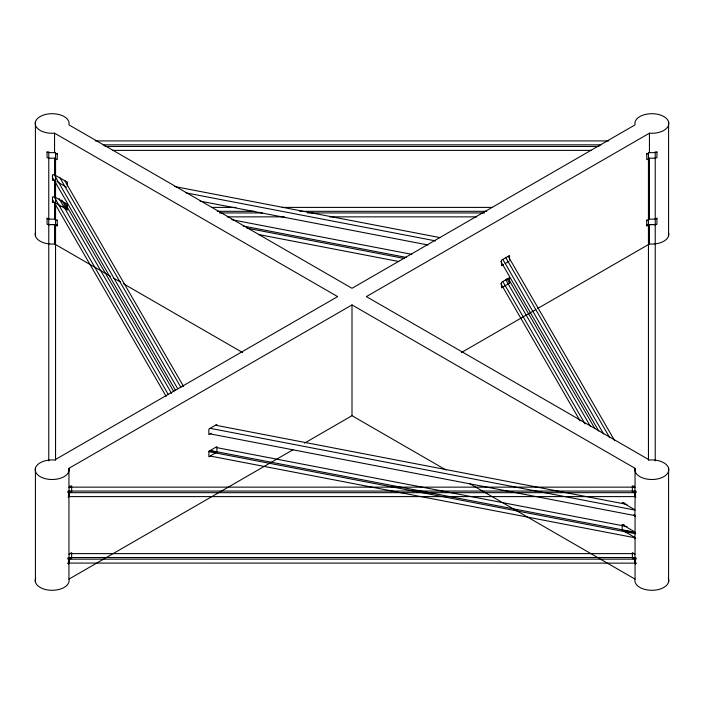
<?xml version="1.0" encoding="UTF-8"?>
<svg xmlns="http://www.w3.org/2000/svg" width="704" height="704" viewBox="0 0 704 704"><rect width="100%" height="100%" fill="white"/><g stroke="black" fill="none" stroke-linecap="round" stroke-linejoin="round"><path stroke-width="1.06" d="M68.948 468.327A16.958 9.794 0 0 1 52.967 479.494A16.958 9.794 0 0 1 35.218 469.251A16.958 9.794 0 0 1 54.56 460.02L337.612 296.604L54.56 133.188A16.958 9.794 0 0 1 35.218 123.957A16.958 9.794 0 0 1 52.967 113.714A16.958 9.794 0 0 1 68.948 124.881L352 288.297L635.052 124.881A16.958 9.794 0 0 1 651.033 113.714A16.958 9.794 0 0 1 668.782 123.957A16.958 9.794 0 0 1 649.44 133.188L366.388 296.604L649.44 460.02A16.958 9.794 0 0 1 668.782 469.251A16.958 9.794 0 0 1 651.033 479.494A16.958 9.794 0 0 1 635.052 468.327L352 304.911L68.948 468.327L68.948 487.714A16.958 9.794 0 0 1 68.781 491.058L68.341 497.578L68.781 496.602A16.958 9.794 0 0 0 68.948 493.258L71.641 491.709L71.641 486.165L69.59 486.165M68.948 554.189L71.641 552.64L71.641 558.184L68.948 559.733A16.958 9.794 0 0 1 68.781 563.077L68.341 564.054L68.781 557.533A16.958 9.794 0 0 0 68.948 554.189L68.948 493.258M68.948 487.714L71.641 486.165M646.747 154.132L649.44 152.574A16.958 9.794 0 0 0 655.23 152.478L656.929 152.222M656.929 151.624L656.929 157.766L655.23 158.013A16.958 9.794 0 0 1 649.44 158.118L646.747 159.667L646.747 153.437M216.894 424.459L208.85 429.106L208.85 434.65L211.2 433.294M503.51 264.528L501.494 265.69L501.494 260.154L509.538 255.508L509.538 260.119M505.182 263.56L509.036 261.334M216.894 452.162L208.85 456.808L208.85 451.264L216.894 446.618L216.894 452.162L209.343 450.701M509.538 283.202L501.494 287.848L501.494 282.313L509.538 277.666L509.538 283.202L506.968 278.749M646.747 220.607L649.44 219.05A16.958 9.794 0 0 0 655.23 218.953L656.929 218.698M656.929 218.099L656.929 224.242L655.23 224.488A16.958 9.794 0 0 1 649.44 224.594L646.747 226.142L646.747 219.912M67.593 563.288L69.458 562.214M35.675 578.204A16.958 9.794 0 0 0 51.357 590.286A16.958 9.794 0 0 0 68.948 579.119L293.339 449.574M304.515 443.124L352 415.703L446.037 469.999M461.366 352.563L535.85 309.558M537.706 308.484L649.44 243.98A16.958 9.794 0 0 0 668.58 232.716M67.399 185.847L67.399 182.151L54.243 174.759L177.69 388.652M54.217 174.759L52.448 174.83L52.448 180.374L54.56 180.277L55.827 181.007M54.516 180.277L54.56 196.891L67.399 204.31L67.399 209.845L54.56 202.435L52.448 202.532L52.448 196.988L54.56 196.891M54.534 202.435L54.56 219.05L57.253 220.607M95.181 140.923L608.819 140.923M102.934 144.839L601.066 144.839M105.072 146.467L598.928 146.467M112.834 150.383L591.166 150.383M59.831 206.422L66.211 206.422M63.518 207.398L66.678 207.398M211.763 207.398L235.963 207.398M282.154 207.398L492.237 207.398M217.298 211.314L254.681 211.314M299.772 211.314L486.702 211.314M219.463 212.942L262.363 212.942M307.454 212.942L484.537 212.942M227.19 216.858L284.372 216.858M329.454 216.858L476.81 216.858M635.052 468.327L635.052 487.714A16.958 9.794 0 0 0 635.219 491.058L635.659 497.578L635.219 496.602A16.958 9.794 0 0 1 635.052 493.258L632.359 491.709L632.359 486.165L634.41 486.165M69.942 487.142L634.058 487.142M68.781 491.058L635.219 491.058M67.531 491.709L71.641 491.709M632.359 491.709L636.469 491.709M67.892 492.686L636.108 492.686M68.781 496.602L635.219 496.602M69.942 553.617L634.058 553.617M68.781 557.533L635.219 557.533L635.659 564.054L635.246 563.138A16.958 9.794 0 0 1 635.052 559.733L632.359 558.184L632.359 552.64L635.052 554.189A16.958 9.794 0 0 0 635.219 557.533L635.246 557.594M67.531 558.184L71.641 558.184M632.359 558.184L636.469 558.184M67.892 559.161L636.108 559.161M68.781 563.077L635.246 563.138M47.071 152.222L48.77 152.478A16.958 9.794 0 0 0 54.56 152.574L57.253 154.132M47.071 218.698L48.77 218.953A16.958 9.794 0 0 0 54.56 219.05M174.662 186.551L439.894 237.591M186.032 192.87L435.521 240.882M200.077 201.115L427.962 244.966M231.81 219.71L411.866 254.355M243.276 226.046L406.358 257.426M246.902 228.149L404.316 258.447M258.394 234.494L398.798 261.51M624.36 502.876L622.204 502.462L635.052 509.872L635.052 493.258M215.556 425.234L627.044 504.425M210.197 428.331L634.999 510.083L634.876 516.63L634.999 515.627L210.197 433.875M635.052 554.189L635.052 537.574L622.204 530.156L622.204 524.621L624.36 525.034M215.556 447.392L627.044 526.583M210.197 450.49L634.999 532.242L634.876 538.789L634.999 537.786L210.197 456.034M622.204 530.156L635.158 532.655M209.079 451.686L635.677 533.782M632.359 486.165L635.052 487.714M47.071 151.624L47.071 157.766L48.77 158.013A16.958 9.794 0 0 0 54.56 158.118L57.253 159.667L57.253 153.437M57.103 181.738L57.737 182.107M58.37 182.477L66.396 187.106M633.776 514.686L635.052 515.416L635.052 532.03L622.204 524.621M47.071 218.099L47.071 224.242L48.77 224.488A16.958 9.794 0 0 0 54.56 224.594L57.253 226.142L57.253 219.912M634.542 562.214L636.407 563.288M35.42 232.716A16.958 9.794 0 0 0 54.56 243.98L110.422 276.232M113.221 277.842L120.666 282.146M123.464 283.756L242.634 352.563M469.313 483.437L635.052 579.119A16.958 9.794 0 0 0 652.643 590.286A16.958 9.794 0 0 0 668.325 578.204M508.2 256.282L614.671 440.704M505.63 257.365L609.734 437.686M502.832 259.38L603.662 434.007M500.782 261.351L598.726 431.006M508.2 278.441L594.915 428.639M505.63 279.523L590.524 426.571M502.832 281.538L585.033 423.896M500.782 283.51L580.096 420.895M64.724 180.602L183.63 386.558M59.585 177.241L180.893 387.35M52.615 177.558L175.49 390.386M64.724 202.761L173.765 391.626M61.75 200.05L67.399 209.845M59.066 198.51L171.574 393.369M54.199 196.918L168.362 394.654M52.615 199.716L166.162 396.387M668.58 121.924L668.589 235.84M668.589 468.16L668.58 582.076M655.23 151.712L655.23 460.909M649.44 133.188L649.44 152.574M649.44 158.118L649.44 219.05M649.44 224.594L649.44 243.98M648.446 152.46L648.446 460.249M635.052 559.733L635.052 579.119M352 304.911L352 415.703M68.948 559.733L68.948 579.119M55.554 152.46L55.554 460.249M54.56 133.188L54.56 152.574M54.56 158.118L54.56 174.733M54.56 224.594L54.56 243.98M48.77 151.712L48.77 460.909M35.42 121.924L35.411 235.84M35.411 468.16L35.42 582.076M646.598 224.972A16.958 9.794 0 0 1 655.899 224.778M48.101 224.778A16.958 9.794 0 0 1 57.402 224.972"/></g></svg>
